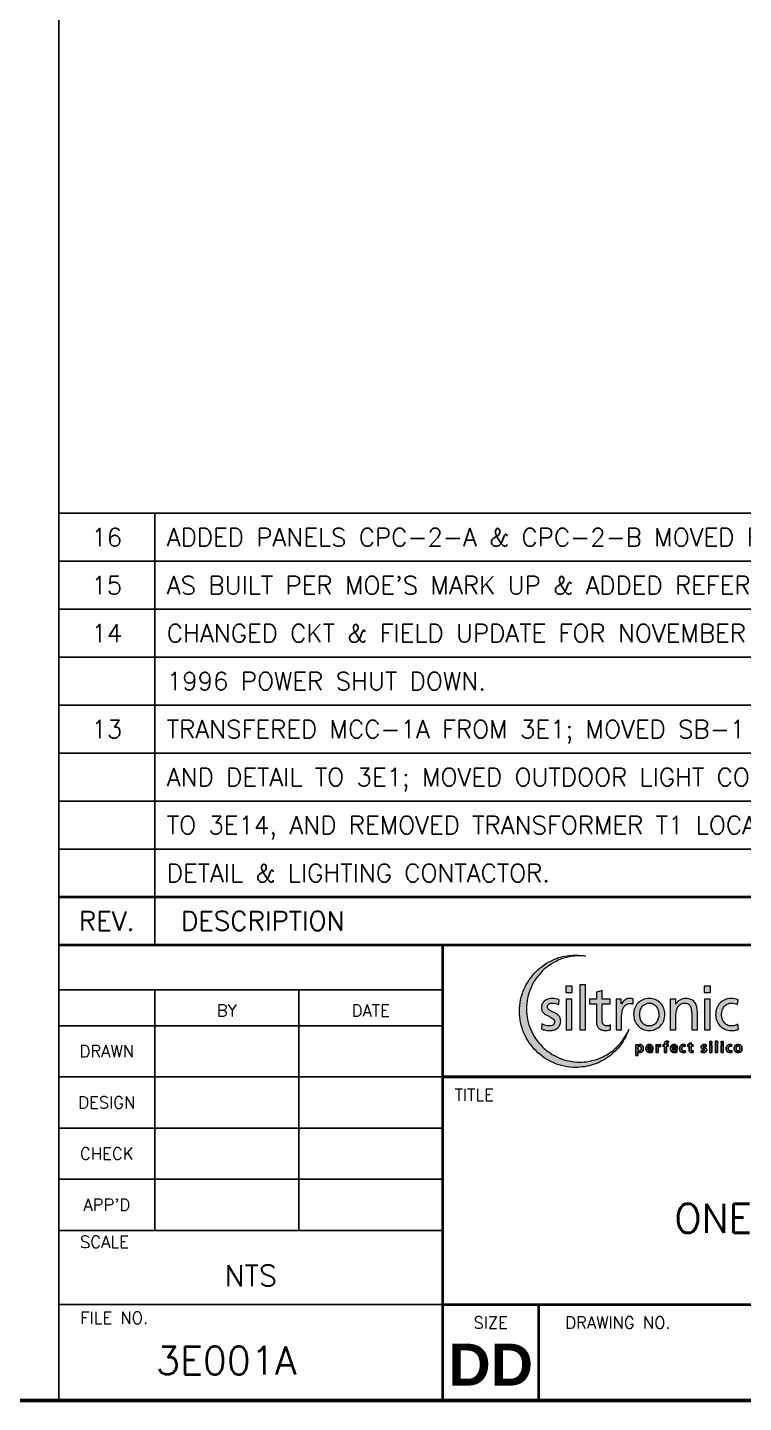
# Model space of a CAD drawing. Extents: x 0 to 39.8, y 0 to 28.7.
# Drawn here: x 31.84 to 35.57, y -0.01 to 7.16 of the extents above; entities that cross this region are included whole.
import ezdxf
from ezdxf.enums import TextEntityAlignment as Align

# ---------------------------------------------------------------- set-up
doc = ezdxf.new("R2010")
doc.units = 0
doc.header["$LTSCALE"] = 0.25
doc.header["$MEASUREMENT"] = 0
doc.layers.get('0').update_dxf_attribs({"linetype": 'CONTINUOUS'})
doc.layers.add('TTL', color=7, linetype='CONTINUOUS')
doc.layers.add('TTL-LINE', color=7, linetype='CONTINUOUS')
doc.styles.add('B', font='arialbd.ttf')
doc.styles.add('STDTEXT', font='SIMPLEX')
doc.styles.add('SUBTITLE', font='simplex.shx')
doc.styles.add('TITLE', font='simplex.shx')

# ---------------------------------------------------------------- blocks, each defined once
blk = doc.blocks.new('REVBLK')
at = {"layer": 'TTL', "color": 1}
for p, q in [((0, 0.25), (7.75, 0.25)), ((0.5, 0.25), (0.5, 0))]:
    blk.add_line(p, q, dxfattribs=at)
at = {"layer": 'TTL', "color": 4}
blk.add_line((0, 0), (0, 0.25), dxfattribs=at)
at = {"layer": 'TTL', "style": 'STDTEXT'}
blk.add_attdef('REV', text='', height=0.09375, dxfattribs=at).set_placement((0.25, 0.125), align=Align.MIDDLE_CENTER)
for tag, p in [('DESC', (0.5625, 0.125)), ('PROJ.NO', (5, 0.125))]:
    blk.add_attdef(tag, text='', height=0.09375, dxfattribs=at).set_placement(p, align=Align.MIDDLE_LEFT)
for tag, p in [('REVBY', (6.203125, 0.125)), ('REVAPP', (7.421875, 0.125))]:
    blk.add_attdef(tag, text='', height=0.09375, dxfattribs=at).set_placement(p, align=Align.MIDDLE)
at = {"layer": 'TTL', "style": 'STDTEXT', "width": 1.067797}
blk.add_attdef('REVDATE', text='', height=0.09375, dxfattribs=at).set_placement((6.53125, 0.078125), (7.09375, 0.078125), align=Align.FIT)
blk = doc.blocks.new('Ttl-fdd')
h = blk.add_hatch(color=142)
h.paths.add_polyline_path([(2.4368, -0.569), (2.4378, -0.5551), (2.4398, -0.5412), (2.4423, -0.5273), (2.4453, -0.5139), (2.4492, -0.501), (2.4532, -0.488), (2.4582, -0.4756), (2.4641, -0.4632), (2.4701, -0.4513), (2.4766, -0.4394), (2.484, -0.4284), (2.4915, -0.4175), (2.4999, -0.4071), (2.5088, -0.3971), (2.5178, -0.3872), (2.5272, -0.3783), (2.5377, -0.3693), (2.5481, -0.3614), (2.559, -0.3534), (2.5699, -0.3465), (2.5819, -0.3395), (2.5938, -0.3336), (2.6057, -0.3281), (2.6186, -0.3231), (2.6315, -0.3187), (2.6445, -0.3147), (2.6579, -0.3117), (2.6718, -0.3092), (2.6857, -0.3077), (2.6996, -0.3062), (2.714, -0.3062), (2.7289, -0.3067), (2.7438, -0.3077), (2.7314, -0.3057), (2.7185, -0.3043), (2.7055, -0.3038), (2.6926, -0.3033), (2.6777, -0.3038), (2.6628, -0.3047), (2.6479, -0.3067), (2.6335, -0.3092), (2.6196, -0.3127), (2.6057, -0.3162), (2.5923, -0.3211), (2.5789, -0.3261), (2.566, -0.3321), (2.5531, -0.3385), (2.5411, -0.3455), (2.5292, -0.3534), (2.5178, -0.3614), (2.5069, -0.3698), (2.4959, -0.3793), (2.486, -0.3887), (2.4761, -0.3991), (2.4671, -0.4096), (2.4582, -0.4205), (2.4502, -0.4324), (2.4428, -0.4438), (2.4353, -0.4563), (2.4289, -0.4687), (2.4234, -0.4821), (2.4179, -0.495), (2.4135, -0.5089), (2.4095, -0.5228), (2.406, -0.5367), (2.4035, -0.5511), (2.4015, -0.566), (2.4006, -0.5804), (2.4001, -0.5958), (2.4006, -0.6107), (2.4015, -0.6256), (2.4035, -0.64), (2.406, -0.6544), (2.4095, -0.6689), (2.4135, -0.6828), (2.4179, -0.6962), (2.4234, -0.7096), (2.4289, -0.7225), (2.4353, -0.7349), (2.4428, -0.7473), (2.4502, -0.7593), (2.4582, -0.7707), (2.4671, -0.7816), (2.4761, -0.7925), (2.486, -0.8025), (2.4959, -0.8124), (2.5069, -0.8214), (2.5178, -0.8303), (2.5292, -0.8382), (2.5411, -0.8457), (2.5531, -0.8526), (2.566, -0.8591), (2.5789, -0.8651), (2.5923, -0.8705), (2.6057, -0.875), (2.6196, -0.879), (2.6335, -0.8825), (2.6479, -0.8849), (2.6628, -0.8864), (2.6777, -0.8879), (2.6926, -0.8884), (2.7046, -0.8879), (2.7165, -0.8874), (2.7284, -0.8859), (2.7398, -0.8844), (2.7512, -0.8825), (2.7627, -0.88), (2.7736, -0.877), (2.7845, -0.8735), (2.7955, -0.8695), (2.8059, -0.8656), (2.8163, -0.8611), (2.8263, -0.8561), (2.8362, -0.8507), (2.8456, -0.8452), (2.8551, -0.8387), (2.8645, -0.8323), (2.8734, -0.8258), (2.8819, -0.8189), (2.8903, -0.8114), (2.8983, -0.8035), (2.9062, -0.7955), (2.9137, -0.7876), (2.9206, -0.7786), (2.9276, -0.7702), (2.934, -0.7608), (2.94, -0.7513), (2.946, -0.7419), (2.9514, -0.7319), (2.9564, -0.722), (2.9614, -0.7116), (2.9653, -0.7011), (2.9693, -0.6907), (2.9653, -0.7001), (2.9609, -0.7091), (2.9559, -0.718), (2.9509, -0.7265), (2.946, -0.7349), (2.94, -0.7434), (2.934, -0.7513), (2.9281, -0.7593), (2.9216, -0.7667), (2.9147, -0.7742), (2.9077, -0.7811), (2.9003, -0.7881), (2.8928, -0.795), (2.8854, -0.801), (2.8774, -0.8069), (2.869, -0.8129), (2.8605, -0.8184), (2.8521, -0.8238), (2.8431, -0.8283), (2.8342, -0.8333), (2.8248, -0.8372), (2.8158, -0.8412), (2.8059, -0.8447), (2.7965, -0.8482), (2.7865, -0.8507), (2.7766, -0.8531), (2.7662, -0.8556), (2.7562, -0.8571), (2.7458, -0.8586), (2.7354, -0.8596), (2.7244, -0.8601), (2.714, -0.8606), (2.6996, -0.8601), (2.6857, -0.8591), (2.6718, -0.8571), (2.6579, -0.8546), (2.6445, -0.8517), (2.6315, -0.8482), (2.6186, -0.8437), (2.6057, -0.8387), (2.5938, -0.8333), (2.5819, -0.8268), (2.5699, -0.8204), (2.559, -0.8129), (2.5481, -0.8055), (2.5377, -0.797), (2.5272, -0.7886), (2.5178, -0.7791), (2.5088, -0.7697), (2.4999, -0.7598), (2.4915, -0.7493), (2.484, -0.7384), (2.4766, -0.727), (2.4701, -0.7155), (2.4641, -0.7036), (2.4582, -0.6912), (2.4532, -0.6788), (2.4492, -0.6659), (2.4453, -0.6525), (2.4423, -0.6391), (2.4398, -0.6256), (2.4378, -0.6117), (2.4368, -0.5973), (2.4368, -0.5834)])
h.paths.add_polyline_path([(2.5506, -0.5606), (2.5555, -0.5564), (2.563, -0.5541), (2.568, -0.5531), (2.5734, -0.5531), (2.5804, -0.5536), (2.5893, -0.5556), (2.5978, -0.5581), (2.6043, -0.5605), (2.6072, -0.5357), (2.5983, -0.5332), (2.5893, -0.5313), (2.5804, -0.5298), (2.5704, -0.5293), (2.5645, -0.5293), (2.559, -0.5298), (2.5535, -0.5308), (2.5481, -0.5323), (2.5431, -0.5337), (2.5386, -0.5362), (2.5342, -0.5387), (2.5302, -0.5412), (2.5267, -0.5447), (2.5237, -0.5481), (2.5208, -0.5521), (2.5183, -0.5566), (2.5168, -0.5616), (2.5153, -0.5665), (2.5143, -0.5725), (2.5143, -0.5784), (2.5143, -0.5824), (2.5148, -0.5864), (2.5158, -0.5899), (2.5173, -0.5929), (2.5188, -0.5963), (2.5203, -0.5988), (2.5247, -0.6043), (2.5302, -0.6087), (2.5362, -0.6127), (2.5421, -0.6167), (2.5486, -0.6197), (2.5615, -0.6261), (2.567, -0.6291), (2.5724, -0.6326), (2.5769, -0.6361), (2.5807, -0.6405), (2.5824, -0.6445), (2.5829, -0.647), (2.5834, -0.6495), (2.5829, -0.6525), (2.5824, -0.6554), (2.5814, -0.6579), (2.5794, -0.6629), (2.5734, -0.6674), (2.5685, -0.6698), (2.5635, -0.6713), (2.5585, -0.6723), (2.5531, -0.6723), (2.5475, -0.6723), (2.5362, -0.6694), (2.5312, -0.6679), (2.5262, -0.6659), (2.5213, -0.6639), (2.5168, -0.6609), (2.5153, -0.6872), (2.5203, -0.6897), (2.5252, -0.6917), (2.5307, -0.6932), (2.5362, -0.6947), (2.5421, -0.6952), (2.5476, -0.6957), (2.559, -0.6962), (2.564, -0.6962), (2.5694, -0.6952), (2.5744, -0.6947), (2.5794, -0.6932), (2.5843, -0.6917), (2.5888, -0.6892), (2.5933, -0.6867), (2.5973, -0.6843), (2.6012, -0.6808), (2.6042, -0.6773), (2.6072, -0.6728), (2.6097, -0.6684), (2.6117, -0.6639), (2.6132, -0.6584), (2.6142, -0.6525), (2.6146, -0.6465), (2.6142, -0.642), (2.6137, -0.6376), (2.6127, -0.6336), (2.6117, -0.6301), (2.6097, -0.6266), (2.6082, -0.6237), (2.6062, -0.6207), (2.6037, -0.6182), (2.5983, -0.6132), (2.5928, -0.6092), (2.5863, -0.6058), (2.5799, -0.6023), (2.5675, -0.5968), (2.5615, -0.5938), (2.556, -0.5904), (2.5516, -0.5869), (2.5501, -0.5849), (2.5475, -0.5815), (2.5456, -0.5767), (2.5456, -0.5725), (2.5456, -0.57), (2.5461, -0.568), (2.5467, -0.5651)], flags=17)
h.paths.add_polyline_path([(2.6723, -0.5332), (2.643, -0.5332), (2.643, -0.6922), (2.6723, -0.6922)], flags=17)
h.paths.add_polyline_path([(2.6743, -0.4975), (2.6743, -0.4642), (2.641, -0.4642), (2.641, -0.4975)], flags=17)
h.paths.add_polyline_path([(2.714, -0.6922), (2.7433, -0.6922), (2.7433, -0.4582), (2.714, -0.4582)], flags=17)
h.paths.add_polyline_path([(2.8009, -0.5566), (2.8009, -0.65), (2.8009, -0.6554), (2.8014, -0.6609), (2.8024, -0.6659), (2.8039, -0.6703), (2.8059, -0.6748), (2.8084, -0.6783), (2.8109, -0.6818), (2.8138, -0.6848), (2.8173, -0.6877), (2.8208, -0.6897), (2.8248, -0.6917), (2.8292, -0.6932), (2.8342, -0.6947), (2.8392, -0.6957), (2.8441, -0.6962), (2.8496, -0.6962), (2.8566, -0.6957), (2.8635, -0.6947), (2.8695, -0.6932), (2.8749, -0.6917), (2.8749, -0.6669), (2.871, -0.6689), (2.8665, -0.6708), (2.861, -0.6718), (2.8546, -0.6723), (2.8496, -0.6718), (2.8451, -0.6703), (2.8412, -0.6684), (2.8372, -0.6649), (2.8342, -0.6609), (2.8322, -0.6559), (2.8307, -0.6505), (2.8302, -0.644), (2.8302, -0.5566), (2.8725, -0.5566), (2.8725, -0.5332), (2.8302, -0.5332), (2.8302, -0.4866), (2.8009, -0.496), (2.8009, -0.5332), (2.7647, -0.5332), (2.7647, -0.5566)], flags=17)
h.paths.add_polyline_path([(2.9321, -0.6197), (2.9326, -0.6127), (2.9331, -0.6058), (2.934, -0.5988), (2.935, -0.5929), (2.937, -0.5869), (2.939, -0.5819), (2.9415, -0.577), (2.9452, -0.5703), (2.9504, -0.565), (2.9539, -0.5621), (2.9602, -0.5582), (2.9663, -0.5561), (2.9708, -0.5551), (2.9758, -0.5551), (2.9793, -0.5551), (2.9837, -0.5556), (2.9877, -0.5561), (2.9917, -0.5576), (2.9917, -0.5313), (2.9832, -0.5298), (2.9783, -0.5293), (2.9723, -0.5293), (2.9663, -0.5298), (2.9599, -0.5313), (2.9539, -0.5337), (2.9485, -0.5372), (2.943, -0.5412), (2.9385, -0.5462), (2.934, -0.5516), (2.9301, -0.5596), (2.9301, -0.5332), (2.9028, -0.5332), (2.9028, -0.6922), (2.9321, -0.6922)])
h.paths.add_polyline_path([(2.9961, -0.5953), (2.9951, -0.6038), (2.9946, -0.6127), (2.9951, -0.6212), (2.9966, -0.6296), (2.9981, -0.6376), (3.0006, -0.645), (3.0041, -0.6525), (3.0081, -0.6589), (3.0125, -0.6654), (3.0175, -0.6713), (3.023, -0.6768), (3.0294, -0.6818), (3.0359, -0.6857), (3.0433, -0.6897), (3.0508, -0.6922), (3.0587, -0.6942), (3.0672, -0.6957), (3.0761, -0.6962), (3.0851, -0.6957), (3.0935, -0.6942), (3.1014, -0.6922), (3.1089, -0.6897), (3.1159, -0.6857), (3.1228, -0.6818), (3.1288, -0.6768), (3.1347, -0.6713), (3.1397, -0.6654), (3.1442, -0.6589), (3.1481, -0.6525), (3.1511, -0.645), (3.1536, -0.6376), (3.1556, -0.6296), (3.1566, -0.6212), (3.1571, -0.6127), (3.1566, -0.6038), (3.1556, -0.5953), (3.1536, -0.5869), (3.1511, -0.5794), (3.1481, -0.572), (3.1442, -0.565), (3.1397, -0.5586), (3.1347, -0.5526), (3.1293, -0.5477), (3.1228, -0.5427), (3.1163, -0.5387), (3.1094, -0.5352), (3.1014, -0.5327), (3.0935, -0.5308), (3.0851, -0.5298), (3.0761, -0.5293), (3.0672, -0.5298), (3.0587, -0.5308), (3.0503, -0.5327), (3.0428, -0.5352), (3.0359, -0.5387), (3.0289, -0.5427), (3.023, -0.5477), (3.017, -0.5526), (3.012, -0.5586), (3.0076, -0.565), (3.0041, -0.572), (3.0006, -0.5794), (2.9981, -0.5869)])
h.paths.add_polyline_path([(3.0279, -0.5958), (3.0294, -0.5904), (3.0314, -0.5854), (3.0334, -0.5804), (3.0364, -0.576), (3.0394, -0.5715), (3.0428, -0.5675), (3.0463, -0.564), (3.0508, -0.5606), (3.0548, -0.5581), (3.0597, -0.5561), (3.0647, -0.5541), (3.0702, -0.5531), (3.0761, -0.5531), (3.0821, -0.5531), (3.087, -0.5541), (3.0925, -0.5561), (3.097, -0.5581), (3.1014, -0.5606), (3.1054, -0.564), (3.1114, -0.5693), (3.1159, -0.576), (3.1183, -0.5804), (3.1208, -0.5854), (3.1223, -0.5904), (3.1238, -0.5958), (3.1248, -0.6013), (3.1258, -0.6073), (3.1258, -0.6127), (3.1258, -0.6182), (3.1253, -0.6237), (3.1243, -0.6286), (3.1228, -0.6341), (3.1213, -0.6391), (3.1193, -0.644), (3.1168, -0.649), (3.1139, -0.653), (3.1104, -0.6574), (3.1069, -0.6609), (3.1029, -0.6644), (3.0985, -0.6669), (3.0935, -0.6694), (3.088, -0.6708), (3.0826, -0.6718), (3.0761, -0.6723), (3.0697, -0.6718), (3.0642, -0.6708), (3.0587, -0.6694), (3.0538, -0.6669), (3.0493, -0.6644), (3.0448, -0.6609), (3.0413, -0.6574), (3.0384, -0.653), (3.0354, -0.649), (3.0329, -0.644), (3.0309, -0.6391), (3.0289, -0.6341), (3.0279, -0.6286), (3.0269, -0.6237), (3.0264, -0.6182), (3.0259, -0.6127), (3.0264, -0.6073), (3.0269, -0.6013)], flags=16)
h.paths.add_polyline_path([(3.1854, -0.6922), (3.2147, -0.6922), (3.2147, -0.6187), (3.2147, -0.6117), (3.2157, -0.6048), (3.2162, -0.5983), (3.2177, -0.5919), (3.2192, -0.5864), (3.2212, -0.5809), (3.2236, -0.576), (3.2266, -0.5715), (3.2296, -0.567), (3.2331, -0.5635), (3.2371, -0.5606), (3.2415, -0.5576), (3.2465, -0.5556), (3.2515, -0.5541), (3.2569, -0.5531), (3.2659, -0.5531), (3.2718, -0.5546), (3.2782, -0.5562), (3.2823, -0.5596), (3.2873, -0.5638), (3.2897, -0.568), (3.2928, -0.5742), (3.2942, -0.5804), (3.2952, -0.5854), (3.2967, -0.5968), (3.2972, -0.6097), (3.2972, -0.6922), (3.3265, -0.6922), (3.3265, -0.5978), (3.326, -0.5899), (3.3255, -0.5824), (3.3245, -0.5755), (3.323, -0.569), (3.321, -0.5631), (3.3185, -0.5571), (3.3155, -0.5521), (3.3121, -0.5477), (3.3081, -0.5432), (3.3036, -0.5397), (3.2987, -0.5367), (3.2932, -0.5337), (3.2872, -0.5318), (3.2813, -0.5303), (3.2743, -0.5298), (3.2669, -0.5293), (3.2584, -0.5298), (3.2505, -0.5313), (3.2425, -0.5337), (3.2356, -0.5372), (3.2291, -0.5412), (3.2231, -0.5462), (3.2207, -0.5491), (3.2182, -0.5516), (3.2162, -0.5551), (3.2137, -0.5601), (3.2137, -0.5332), (3.1854, -0.5332)])
h.paths.add_polyline_path([(3.3935, -0.5332), (3.3642, -0.5332), (3.3642, -0.6922), (3.3935, -0.6922)])
h.paths.add_polyline_path([(3.3622, -0.4975), (3.3955, -0.4975), (3.3955, -0.4642), (3.3622, -0.4642)])
h.paths.add_polyline_path([(3.4581, -0.5854), (3.4606, -0.5804), (3.4631, -0.576), (3.4665, -0.5715), (3.47, -0.5675), (3.4735, -0.564), (3.478, -0.5606), (3.4824, -0.5581), (3.4874, -0.5561), (3.4929, -0.5541), (3.4983, -0.5531), (3.5043, -0.5531), (3.5117, -0.5536), (3.5197, -0.5546), (3.5276, -0.5566), (3.5361, -0.5601), (3.5386, -0.5357), (3.5311, -0.5332), (3.5222, -0.5313), (3.5122, -0.5298), (3.5028, -0.5293), (3.4939, -0.5298), (3.4854, -0.5308), (3.4775, -0.5327), (3.4695, -0.5352), (3.4626, -0.5387), (3.4561, -0.5427), (3.4497, -0.5477), (3.4442, -0.5526), (3.4392, -0.5586), (3.4348, -0.565), (3.4308, -0.572), (3.4278, -0.5794), (3.4253, -0.5869), (3.4233, -0.5953), (3.4223, -0.6038), (3.4218, -0.6127), (3.4223, -0.6212), (3.4233, -0.6296), (3.4253, -0.6376), (3.4278, -0.645), (3.4308, -0.6525), (3.4348, -0.6589), (3.4392, -0.6654), (3.4442, -0.6713), (3.4502, -0.6768), (3.4561, -0.6818), (3.4631, -0.6857), (3.47, -0.6897), (3.4775, -0.6922), (3.4859, -0.6942), (3.4944, -0.6957), (3.5028, -0.6962), (3.5117, -0.6957), (3.5207, -0.6952), (3.5257, -0.6942), (3.5306, -0.6932), (3.5351, -0.6917), (3.5401, -0.6897), (3.5376, -0.6634), (3.5341, -0.6654), (3.5281, -0.6684), (3.5222, -0.6698), (3.5142, -0.6718), (3.5063, -0.6723), (3.4993, -0.6718), (3.4929, -0.6708), (3.4874, -0.6694), (3.4819, -0.6669), (3.477, -0.6644), (3.4706, -0.6594), (3.4656, -0.653), (3.4626, -0.649), (3.4596, -0.644), (3.4576, -0.6391), (3.4561, -0.6341), (3.4546, -0.6286), (3.4536, -0.6237), (3.4531, -0.6182), (3.4531, -0.6127), (3.4531, -0.6073), (3.4536, -0.6013), (3.4551, -0.5958), (3.4566, -0.5904)])
at = {"color": 142, "lineweight": 0}
for points in [[(2.4001, -0.5958), (2.4001, -0.5958), (2.4006, -0.5804), (2.4015, -0.566), (2.4035, -0.5511), (2.406, -0.5367), (2.4095, -0.5228), (2.4135, -0.5089), (2.4179, -0.495), (2.4234, -0.4821), (2.4289, -0.4687), (2.4353, -0.4563), (2.4428, -0.4438), (2.4502, -0.4324), (2.4582, -0.4205), (2.4671, -0.4096), (2.4761, -0.3991), (2.486, -0.3887), (2.4959, -0.3793), (2.5069, -0.3698), (2.5178, -0.3614), (2.5292, -0.3534), (2.5411, -0.3455), (2.5531, -0.3385), (2.566, -0.3321), (2.5789, -0.3261), (2.5923, -0.3211), (2.6057, -0.3162), (2.6196, -0.3127), (2.6335, -0.3092), (2.6479, -0.3067), (2.6628, -0.3047), (2.6777, -0.3038), (2.6926, -0.3033), (2.6926, -0.3033), (2.7055, -0.3038), (2.7185, -0.3043), (2.7314, -0.3057), (2.7438, -0.3077), (2.7438, -0.3077), (2.7289, -0.3067), (2.714, -0.3062), (2.714, -0.3062), (2.6996, -0.3062), (2.6857, -0.3077), (2.6718, -0.3092), (2.6579, -0.3117), (2.6445, -0.3147), (2.6315, -0.3187), (2.6186, -0.3231), (2.6057, -0.3281), (2.5938, -0.3336), (2.5819, -0.3395), (2.5699, -0.3465), (2.559, -0.3534), (2.5481, -0.3614), (2.5377, -0.3693), (2.5272, -0.3783), (2.5178, -0.3872), (2.5088, -0.3971), (2.4999, -0.4071), (2.4915, -0.4175), (2.484, -0.4284), (2.4766, -0.4394), (2.4701, -0.4513), (2.4641, -0.4632), (2.4582, -0.4756), (2.4532, -0.488), (2.4492, -0.501), (2.4453, -0.5139), (2.4423, -0.5273), (2.4398, -0.5412), (2.4378, -0.5551), (2.4368, -0.569), (2.4368, -0.5834), (2.4368, -0.5834), (2.4368, -0.5973), (2.4378, -0.6117), (2.4398, -0.6256), (2.4423, -0.6391), (2.4453, -0.6525), (2.4492, -0.6659), (2.4532, -0.6788), (2.4582, -0.6912), (2.4641, -0.7036), (2.4701, -0.7155), (2.4766, -0.727), (2.484, -0.7384), (2.4915, -0.7493), (2.4999, -0.7598), (2.5088, -0.7697), (2.5178, -0.7791), (2.5272, -0.7886), (2.5377, -0.797), (2.5481, -0.8055), (2.559, -0.8129), (2.5699, -0.8204), (2.5819, -0.8268), (2.5938, -0.8333), (2.6057, -0.8387), (2.6186, -0.8437), (2.6315, -0.8482), (2.6445, -0.8517), (2.6579, -0.8546), (2.6718, -0.8571), (2.6857, -0.8591), (2.6996, -0.8601), (2.714, -0.8606), (2.714, -0.8606), (2.7244, -0.8601), (2.7354, -0.8596), (2.7458, -0.8586), (2.7562, -0.8571), (2.7662, -0.8556), (2.7766, -0.8531), (2.7865, -0.8507), (2.7965, -0.8482), (2.8059, -0.8447), (2.8158, -0.8412), (2.8248, -0.8372), (2.8342, -0.8333), (2.8431, -0.8283), (2.8521, -0.8238), (2.8605, -0.8184), (2.869, -0.8129), (2.8774, -0.8069), (2.8854, -0.801), (2.8928, -0.795), (2.9003, -0.7881), (2.9077, -0.7811), (2.9147, -0.7742), (2.9216, -0.7667), (2.9281, -0.7593), (2.934, -0.7513), (2.94, -0.7434), (2.946, -0.7349), (2.9509, -0.7265), (2.9559, -0.718), (2.9609, -0.7091), (2.9653, -0.7001), (2.9693, -0.6907), (2.9693, -0.6907), (2.9653, -0.7011), (2.9614, -0.7116), (2.9564, -0.722), (2.9514, -0.7319), (2.946, -0.7419), (2.94, -0.7513), (2.934, -0.7608), (2.9276, -0.7702), (2.9206, -0.7786), (2.9137, -0.7876), (2.9062, -0.7955), (2.8983, -0.8035), (2.8903, -0.8114), (2.8819, -0.8189), (2.8734, -0.8258), (2.8645, -0.8323), (2.8551, -0.8387), (2.8456, -0.8452), (2.8362, -0.8507), (2.8263, -0.8561), (2.8163, -0.8611), (2.8059, -0.8656), (2.7955, -0.8695), (2.7845, -0.8735), (2.7736, -0.877), (2.7627, -0.88), (2.7512, -0.8825), (2.7398, -0.8844), (2.7284, -0.8859), (2.7165, -0.8874), (2.7046, -0.8879), (2.6926, -0.8884), (2.6926, -0.8884), (2.6777, -0.8879), (2.6628, -0.8864), (2.6479, -0.8849), (2.6335, -0.8825), (2.6196, -0.879), (2.6057, -0.875), (2.5923, -0.8705), (2.5789, -0.8651), (2.566, -0.8591), (2.5531, -0.8526), (2.5411, -0.8457), (2.5292, -0.8382), (2.5178, -0.8303), (2.5069, -0.8214), (2.4959, -0.8124), (2.486, -0.8025), (2.4761, -0.7925), (2.4671, -0.7816), (2.4582, -0.7707), (2.4502, -0.7593), (2.4428, -0.7473), (2.4353, -0.7349), (2.4289, -0.7225), (2.4234, -0.7096), (2.4179, -0.6962), (2.4135, -0.6828), (2.4095, -0.6689), (2.406, -0.6544), (2.4035, -0.64), (2.4015, -0.6256), (2.4006, -0.6107), (2.4001, -0.5958), (2.4001, -0.5958), (2.4001, -0.5958)], [(2.6743, -0.4642), (2.641, -0.4642), (2.641, -0.4975), (2.6743, -0.4975), (2.6743, -0.4642), (2.6743, -0.4642)], [(2.714, -0.6922), (2.7433, -0.6922), (2.7433, -0.4582), (2.714, -0.4582), (2.714, -0.6922), (2.714, -0.6922)], [(2.8725, -0.5332), (2.8302, -0.5332), (2.8302, -0.4866), (2.8009, -0.496), (2.8009, -0.5332), (2.7647, -0.5332), (2.7647, -0.5566), (2.8009, -0.5566), (2.8009, -0.65), (2.8009, -0.65), (2.8009, -0.6554), (2.8014, -0.6609), (2.8024, -0.6659), (2.8039, -0.6703), (2.8059, -0.6748), (2.8084, -0.6783), (2.8109, -0.6818), (2.8138, -0.6848), (2.8173, -0.6877), (2.8208, -0.6897), (2.8248, -0.6917), (2.8292, -0.6932), (2.8342, -0.6947), (2.8392, -0.6957), (2.8441, -0.6962), (2.8496, -0.6962), (2.8496, -0.6962), (2.8566, -0.6957), (2.8635, -0.6947), (2.8695, -0.6932), (2.8749, -0.6917), (2.8749, -0.6669), (2.8749, -0.6669), (2.871, -0.6689), (2.8665, -0.6708), (2.861, -0.6718), (2.8546, -0.6723), (2.8546, -0.6723), (2.8496, -0.6718), (2.8451, -0.6703), (2.8412, -0.6684), (2.8372, -0.6649), (2.8342, -0.6609), (2.8322, -0.6559), (2.8307, -0.6505), (2.8302, -0.644), (2.8302, -0.5566), (2.8725, -0.5566), (2.8725, -0.5332), (2.8725, -0.5332)], [(3.3955, -0.4642), (3.3622, -0.4642), (3.3622, -0.4975), (3.3955, -0.4975), (3.3955, -0.4642), (3.3955, -0.4642)], [(2.5153, -0.6872), (2.5153, -0.6872), (2.5203, -0.6897), (2.5252, -0.6917), (2.5307, -0.6932), (2.5362, -0.6947), (2.5421, -0.6952), (2.5476, -0.6957), (2.559, -0.6962), (2.559, -0.6962), (2.564, -0.6962), (2.5694, -0.6952), (2.5744, -0.6947), (2.5794, -0.6932), (2.5843, -0.6917), (2.5888, -0.6892), (2.5933, -0.6867), (2.5973, -0.6843), (2.6012, -0.6808), (2.6042, -0.6773), (2.6072, -0.6728), (2.6097, -0.6684), (2.6117, -0.6639), (2.6132, -0.6584), (2.6142, -0.6525), (2.6146, -0.6465), (2.6146, -0.6465), (2.6142, -0.642), (2.6137, -0.6376), (2.6127, -0.6336), (2.6117, -0.6301), (2.6097, -0.6266), (2.6082, -0.6237), (2.6062, -0.6207), (2.6037, -0.6182), (2.5983, -0.6132), (2.5928, -0.6092), (2.5863, -0.6058), (2.5799, -0.6023), (2.5675, -0.5968), (2.5615, -0.5938), (2.556, -0.5904), (2.5516, -0.5869), (2.5501, -0.5849), (2.5486, -0.5829), (2.5471, -0.5804), (2.5461, -0.578), (2.5456, -0.5755), (2.5456, -0.5725), (2.5456, -0.5725), (2.5456, -0.57), (2.5461, -0.568), (2.5466, -0.5655), (2.5476, -0.564), (2.5506, -0.5606), (2.554, -0.5576), (2.558, -0.5556), (2.563, -0.5541), (2.568, -0.5531), (2.5734, -0.5531), (2.5734, -0.5531), (2.5804, -0.5536), (2.5893, -0.5556), (2.5978, -0.5581), (2.6017, -0.5596), (2.6042, -0.5611), (2.6072, -0.5357), (2.6072, -0.5357), (2.5983, -0.5332), (2.5893, -0.5313), (2.5804, -0.5298), (2.5704, -0.5293), (2.5704, -0.5293), (2.5645, -0.5293), (2.559, -0.5298), (2.5535, -0.5308), (2.5481, -0.5323), (2.5431, -0.5337), (2.5386, -0.5362), (2.5342, -0.5387), (2.5302, -0.5412), (2.5267, -0.5447), (2.5237, -0.5481), (2.5208, -0.5521), (2.5183, -0.5566), (2.5168, -0.5616), (2.5153, -0.5665), (2.5143, -0.5725), (2.5143, -0.5784), (2.5143, -0.5784), (2.5143, -0.5824), (2.5148, -0.5864), (2.5158, -0.5899), (2.5173, -0.5929), (2.5188, -0.5963), (2.5203, -0.5988), (2.5247, -0.6043), (2.5302, -0.6087), (2.5362, -0.6127), (2.5421, -0.6167), (2.5486, -0.6197), (2.5615, -0.6261), (2.567, -0.6291), (2.5724, -0.6326), (2.5769, -0.6361), (2.5804, -0.64), (2.5814, -0.642), (2.5824, -0.6445), (2.5829, -0.647), (2.5834, -0.6495), (2.5834, -0.6495), (2.5829, -0.6525), (2.5824, -0.6554), (2.5814, -0.6579), (2.5804, -0.6604), (2.5789, -0.6624), (2.5774, -0.6644), (2.5734, -0.6674), (2.5685, -0.6698), (2.5635, -0.6713), (2.5585, -0.6723), (2.5531, -0.6723), (2.5531, -0.6723), (2.5496, -0.6723), (2.5456, -0.6718), (2.5362, -0.6694), (2.5312, -0.6679), (2.5262, -0.6659), (2.5213, -0.6639), (2.5168, -0.6609), (2.5153, -0.6872), (2.5153, -0.6872)], [(2.643, -0.6922), (2.6723, -0.6922), (2.6723, -0.5332), (2.643, -0.5332), (2.643, -0.6922), (2.643, -0.6922)], [(2.9028, -0.6922), (2.9321, -0.6922), (2.9321, -0.6197), (2.9321, -0.6197), (2.9326, -0.6127), (2.9331, -0.6058), (2.934, -0.5988), (2.935, -0.5929), (2.937, -0.5869), (2.939, -0.5819), (2.9415, -0.577), (2.944, -0.5725), (2.947, -0.5685), (2.9504, -0.565), (2.9539, -0.5621), (2.9579, -0.5596), (2.9619, -0.5576), (2.9663, -0.5561), (2.9708, -0.5551), (2.9758, -0.5551), (2.9758, -0.5551), (2.9793, -0.5551), (2.9837, -0.5556), (2.9877, -0.5561), (2.9917, -0.5576), (2.9917, -0.5313), (2.9917, -0.5313), (2.9832, -0.5298), (2.9783, -0.5293), (2.9723, -0.5293), (2.9723, -0.5293), (2.9663, -0.5298), (2.9599, -0.5313), (2.9539, -0.5337), (2.9485, -0.5372), (2.943, -0.5412), (2.9385, -0.5462), (2.934, -0.5516), (2.9311, -0.5576), (2.9301, -0.5576), (2.9301, -0.5332), (2.9028, -0.5332), (2.9028, -0.6922), (2.9028, -0.6922)], [(2.9946, -0.6127), (2.9946, -0.6127), (2.9951, -0.6212), (2.9966, -0.6296), (2.9981, -0.6376), (3.0006, -0.645), (3.0041, -0.6525), (3.0081, -0.6589), (3.0125, -0.6654), (3.0175, -0.6713), (3.023, -0.6768), (3.0294, -0.6818), (3.0359, -0.6857), (3.0433, -0.6897), (3.0508, -0.6922), (3.0587, -0.6942), (3.0672, -0.6957), (3.0761, -0.6962), (3.0761, -0.6962), (3.0851, -0.6957), (3.0935, -0.6942), (3.1014, -0.6922), (3.1089, -0.6897), (3.1159, -0.6857), (3.1228, -0.6818), (3.1288, -0.6768), (3.1347, -0.6713), (3.1397, -0.6654), (3.1442, -0.6589), (3.1481, -0.6525), (3.1511, -0.645), (3.1536, -0.6376), (3.1556, -0.6296), (3.1566, -0.6212), (3.1571, -0.6127), (3.1571, -0.6127), (3.1566, -0.6038), (3.1556, -0.5953), (3.1536, -0.5869), (3.1511, -0.5794), (3.1481, -0.572), (3.1442, -0.565), (3.1397, -0.5586), (3.1347, -0.5526), (3.1293, -0.5477), (3.1228, -0.5427), (3.1163, -0.5387), (3.1094, -0.5352), (3.1014, -0.5327), (3.0935, -0.5308), (3.0851, -0.5298), (3.0761, -0.5293), (3.0761, -0.5293), (3.0672, -0.5298), (3.0587, -0.5308), (3.0503, -0.5327), (3.0428, -0.5352), (3.0359, -0.5387), (3.0289, -0.5427), (3.023, -0.5477), (3.017, -0.5526), (3.012, -0.5586), (3.0076, -0.565), (3.0041, -0.572), (3.0006, -0.5794), (2.9981, -0.5869), (2.9961, -0.5953), (2.9951, -0.6038), (2.9946, -0.6127), (2.9946, -0.6127), (2.9946, -0.6127)], [(3.0259, -0.6127), (3.0259, -0.6127), (3.0264, -0.6073), (3.0269, -0.6013), (3.0279, -0.5958), (3.0294, -0.5904), (3.0314, -0.5854), (3.0334, -0.5804), (3.0364, -0.576), (3.0394, -0.5715), (3.0428, -0.5675), (3.0463, -0.564), (3.0508, -0.5606), (3.0548, -0.5581), (3.0597, -0.5561), (3.0647, -0.5541), (3.0702, -0.5531), (3.0761, -0.5531), (3.0761, -0.5531), (3.0821, -0.5531), (3.087, -0.5541), (3.0925, -0.5561), (3.097, -0.5581), (3.1014, -0.5606), (3.1054, -0.564), (3.1094, -0.5675), (3.1129, -0.5715), (3.1159, -0.576), (3.1183, -0.5804), (3.1208, -0.5854), (3.1223, -0.5904), (3.1238, -0.5958), (3.1248, -0.6013), (3.1258, -0.6073), (3.1258, -0.6127), (3.1258, -0.6127), (3.1258, -0.6182), (3.1253, -0.6237), (3.1243, -0.6286), (3.1228, -0.6341), (3.1213, -0.6391), (3.1193, -0.644), (3.1168, -0.649), (3.1139, -0.653), (3.1104, -0.6574), (3.1069, -0.6609), (3.1029, -0.6644), (3.0985, -0.6669), (3.0935, -0.6694), (3.088, -0.6708), (3.0826, -0.6718), (3.0761, -0.6723), (3.0761, -0.6723), (3.0697, -0.6718), (3.0642, -0.6708), (3.0587, -0.6694), (3.0538, -0.6669), (3.0493, -0.6644), (3.0448, -0.6609), (3.0413, -0.6574), (3.0384, -0.653), (3.0354, -0.649), (3.0329, -0.644), (3.0309, -0.6391), (3.0289, -0.6341), (3.0279, -0.6286), (3.0269, -0.6237), (3.0264, -0.6182), (3.0259, -0.6127), (3.0259, -0.6127), (3.0259, -0.6127)], [(3.1854, -0.6922), (3.2147, -0.6922), (3.2147, -0.6187), (3.2147, -0.6187), (3.2147, -0.6117), (3.2157, -0.6048), (3.2162, -0.5983), (3.2177, -0.5919), (3.2192, -0.5864), (3.2212, -0.5809), (3.2236, -0.576), (3.2266, -0.5715), (3.2296, -0.567), (3.2331, -0.5635), (3.2371, -0.5606), (3.2415, -0.5576), (3.2465, -0.5556), (3.2515, -0.5541), (3.2569, -0.5531), (3.2634, -0.5531), (3.2634, -0.5531), (3.2679, -0.5536), (3.2718, -0.5546), (3.2758, -0.5556), (3.2793, -0.5571), (3.2823, -0.5596), (3.2852, -0.5621), (3.2877, -0.5645), (3.2897, -0.568), (3.2917, -0.572), (3.2932, -0.576), (3.2942, -0.5804), (3.2952, -0.5854), (3.2967, -0.5968), (3.2972, -0.6097), (3.2972, -0.6922), (3.3265, -0.6922), (3.3265, -0.5978), (3.3265, -0.5978), (3.326, -0.5899), (3.3255, -0.5824), (3.3245, -0.5755), (3.323, -0.569), (3.321, -0.5631), (3.3185, -0.5571), (3.3155, -0.5521), (3.3121, -0.5477), (3.3081, -0.5432), (3.3036, -0.5397), (3.2987, -0.5367), (3.2932, -0.5337), (3.2872, -0.5318), (3.2813, -0.5303), (3.2743, -0.5298), (3.2669, -0.5293), (3.2669, -0.5293), (3.2584, -0.5298), (3.2505, -0.5313), (3.2425, -0.5337), (3.2356, -0.5372), (3.2291, -0.5412), (3.2231, -0.5462), (3.2207, -0.5491), (3.2182, -0.5516), (3.2162, -0.5551), (3.2147, -0.5581), (3.2137, -0.5581), (3.2137, -0.5332), (3.1854, -0.5332), (3.1854, -0.6922), (3.1854, -0.6922)], [(3.3642, -0.6922), (3.3935, -0.6922), (3.3935, -0.5332), (3.3642, -0.5332), (3.3642, -0.6922), (3.3642, -0.6922)], [(3.5386, -0.5357), (3.5386, -0.5357), (3.5311, -0.5332), (3.5222, -0.5313), (3.5122, -0.5298), (3.5028, -0.5293), (3.5028, -0.5293), (3.4939, -0.5298), (3.4854, -0.5308), (3.4775, -0.5327), (3.4695, -0.5352), (3.4626, -0.5387), (3.4561, -0.5427), (3.4497, -0.5477), (3.4442, -0.5526), (3.4392, -0.5586), (3.4348, -0.565), (3.4308, -0.572), (3.4278, -0.5794), (3.4253, -0.5869), (3.4233, -0.5953), (3.4223, -0.6038), (3.4218, -0.6127), (3.4218, -0.6127), (3.4223, -0.6212), (3.4233, -0.6296), (3.4253, -0.6376), (3.4278, -0.645), (3.4308, -0.6525), (3.4348, -0.6589), (3.4392, -0.6654), (3.4442, -0.6713), (3.4502, -0.6768), (3.4561, -0.6818), (3.4631, -0.6857), (3.47, -0.6897), (3.4775, -0.6922), (3.4859, -0.6942), (3.4944, -0.6957), (3.5028, -0.6962), (3.5028, -0.6962), (3.5117, -0.6957), (3.5207, -0.6952), (3.5257, -0.6942), (3.5306, -0.6932), (3.5351, -0.6917), (3.5401, -0.6897), (3.5376, -0.6634), (3.5376, -0.6634), (3.5341, -0.6654), (3.5301, -0.6674), (3.5262, -0.6689), (3.5222, -0.6698), (3.5142, -0.6718), (3.5063, -0.6723), (3.5063, -0.6723), (3.4993, -0.6718), (3.4929, -0.6708), (3.4874, -0.6694), (3.4819, -0.6669), (3.477, -0.6644), (3.4725, -0.6609), (3.469, -0.6574), (3.4656, -0.653), (3.4626, -0.649), (3.4596, -0.644), (3.4576, -0.6391), (3.4561, -0.6341), (3.4546, -0.6286), (3.4536, -0.6237), (3.4531, -0.6182), (3.4531, -0.6127), (3.4531, -0.6127), (3.4531, -0.6073), (3.4536, -0.6013), (3.4551, -0.5958), (3.4566, -0.5904), (3.4581, -0.5854), (3.4606, -0.5804), (3.4631, -0.576), (3.4665, -0.5715), (3.47, -0.5675), (3.4735, -0.564), (3.478, -0.5606), (3.4824, -0.5581), (3.4874, -0.5561), (3.4929, -0.5541), (3.4983, -0.5531), (3.5043, -0.5531), (3.5043, -0.5531), (3.5117, -0.5536), (3.5197, -0.5546), (3.5276, -0.5566), (3.5361, -0.5601), (3.5386, -0.5357), (3.5386, -0.5357)]]:
    blk.add_lwpolyline(points, dxfattribs=at)
at = {"color": 142}
for points in [[(3.0061, -0.8258), (3.0165, -0.8258), (3.0165, -0.805), (3.0165, -0.805), (3.0165, -0.805), (3.019, -0.8079), (3.022, -0.8094), (3.0249, -0.8104), (3.0279, -0.8104), (3.0279, -0.8104), (3.0324, -0.8099), (3.0359, -0.8089), (3.0389, -0.8069), (3.0413, -0.8045), (3.0428, -0.801), (3.0438, -0.7975), (3.0448, -0.794), (3.0448, -0.7901), (3.0448, -0.7901), (3.0448, -0.7861), (3.0438, -0.7821), (3.0428, -0.7786), (3.0413, -0.7757), (3.0389, -0.7732), (3.0359, -0.7712), (3.0324, -0.7697), (3.0284, -0.7692), (3.0284, -0.7692), (3.024, -0.7697), (3.021, -0.7712), (3.018, -0.7732), (3.016, -0.7757), (3.016, -0.7757), (3.016, -0.7702), (3.0061, -0.7702), (3.0061, -0.8258), (3.0061, -0.8258)], [(3.0254, -0.7771), (3.0254, -0.7771), (3.0279, -0.7776), (3.0299, -0.7786), (3.0314, -0.7796), (3.0324, -0.7816), (3.0334, -0.7836), (3.0339, -0.7856), (3.0339, -0.7901), (3.0339, -0.7901), (3.0339, -0.794), (3.0334, -0.7965), (3.0324, -0.7985), (3.0314, -0.8), (3.0299, -0.8015), (3.0279, -0.8025), (3.0254, -0.8025), (3.0254, -0.8025), (3.023, -0.8025), (3.021, -0.8015), (3.0195, -0.8), (3.0185, -0.7985), (3.0175, -0.7965), (3.017, -0.794), (3.0165, -0.7901), (3.0165, -0.7901), (3.017, -0.7856), (3.0175, -0.7836), (3.0185, -0.7816), (3.02, -0.7796), (3.0215, -0.7786), (3.0235, -0.7776), (3.0254, -0.7771), (3.0254, -0.7771), (3.0254, -0.7771)], [(3.0925, -0.799), (3.0925, -0.799), (3.0895, -0.8005), (3.086, -0.802), (3.0831, -0.803), (3.0791, -0.803), (3.0791, -0.803), (3.0771, -0.803), (3.0746, -0.8025), (3.0731, -0.8015), (3.0716, -0.8005), (3.0702, -0.799), (3.0692, -0.7975), (3.0682, -0.7955), (3.0682, -0.793), (3.0955, -0.793), (3.0955, -0.793), (3.095, -0.7881), (3.0945, -0.7836), (3.093, -0.7796), (3.0915, -0.7761), (3.089, -0.7732), (3.0856, -0.7712), (3.0816, -0.7697), (3.0766, -0.7692), (3.0766, -0.7692), (3.0721, -0.7697), (3.0687, -0.7712), (3.0652, -0.7727), (3.0627, -0.7757), (3.0607, -0.7786), (3.0592, -0.7821), (3.0582, -0.7861), (3.0582, -0.7901), (3.0582, -0.7901), (3.0587, -0.7945), (3.0597, -0.799), (3.0612, -0.8025), (3.0637, -0.8055), (3.0667, -0.8074), (3.0702, -0.8094), (3.0741, -0.8104), (3.0786, -0.8104), (3.0786, -0.8104), (3.0826, -0.8104), (3.086, -0.8099), (3.0895, -0.8089), (3.0925, -0.8074), (3.0925, -0.799), (3.0925, -0.799)], [(3.0682, -0.7861), (3.0682, -0.7861), (3.0687, -0.7826), (3.0697, -0.7806), (3.0706, -0.7796), (3.0716, -0.7781), (3.0731, -0.7776), (3.0751, -0.7771), (3.0771, -0.7766), (3.0771, -0.7766), (3.0791, -0.7771), (3.0806, -0.7776), (3.0821, -0.7786), (3.0831, -0.7796), (3.0841, -0.7811), (3.0851, -0.7826), (3.0856, -0.7861), (3.0682, -0.7861), (3.0682, -0.7861)], [(3.1114, -0.8099), (3.1218, -0.8099), (3.1218, -0.795), (3.1218, -0.795), (3.1218, -0.7901), (3.1218, -0.7876), (3.1228, -0.7851), (3.1238, -0.7826), (3.1253, -0.7806), (3.1273, -0.7796), (3.1298, -0.7791), (3.1298, -0.7791), (3.1327, -0.7791), (3.1347, -0.7801), (3.1347, -0.7697), (3.1347, -0.7697), (3.1327, -0.7692), (3.1313, -0.7692), (3.1313, -0.7692), (3.1293, -0.7697), (3.1273, -0.7702), (3.1253, -0.7717), (3.1238, -0.7727), (3.1218, -0.7761), (3.1208, -0.7791), (3.1203, -0.7791), (3.1203, -0.7702), (3.1114, -0.7702), (3.1114, -0.8099), (3.1114, -0.8099)], [(3.1556, -0.8099), (3.1655, -0.8099), (3.1655, -0.7776), (3.175, -0.7776), (3.175, -0.7702), (3.1655, -0.7702), (3.1655, -0.7652), (3.1655, -0.7652), (3.166, -0.7632), (3.1665, -0.7612), (3.168, -0.7598), (3.169, -0.7593), (3.1705, -0.7593), (3.1705, -0.7593), (3.173, -0.7598), (3.175, -0.7608), (3.1755, -0.7523), (3.1755, -0.7523), (3.172, -0.7513), (3.168, -0.7513), (3.168, -0.7513), (3.165, -0.7513), (3.1625, -0.7523), (3.1606, -0.7533), (3.1586, -0.7553), (3.1576, -0.7568), (3.1561, -0.7593), (3.1556, -0.7617), (3.1556, -0.7647), (3.1556, -0.7702), (3.1481, -0.7702), (3.1481, -0.7776), (3.1556, -0.7776), (3.1556, -0.8099), (3.1556, -0.8099)], [(3.2202, -0.799), (3.2202, -0.799), (3.2172, -0.8005), (3.2142, -0.802), (3.2107, -0.803), (3.2073, -0.803), (3.2073, -0.803), (3.2048, -0.803), (3.2028, -0.8025), (3.2008, -0.8015), (3.1993, -0.8005), (3.1978, -0.799), (3.1968, -0.7975), (3.1963, -0.7955), (3.1958, -0.793), (3.2231, -0.793), (3.2231, -0.793), (3.2231, -0.7881), (3.2222, -0.7836), (3.2212, -0.7796), (3.2192, -0.7761), (3.2167, -0.7732), (3.2137, -0.7712), (3.2092, -0.7697), (3.2043, -0.7692), (3.2043, -0.7692), (3.2003, -0.7697), (3.1963, -0.7712), (3.1933, -0.7727), (3.1909, -0.7757), (3.1884, -0.7786), (3.1874, -0.7821), (3.1864, -0.7861), (3.1859, -0.7901), (3.1859, -0.7901), (3.1864, -0.7945), (3.1874, -0.799), (3.1894, -0.8025), (3.1914, -0.8055), (3.1943, -0.8074), (3.1978, -0.8094), (3.2023, -0.8104), (3.2068, -0.8104), (3.2068, -0.8104), (3.2107, -0.8104), (3.2142, -0.8099), (3.2172, -0.8089), (3.2202, -0.8074), (3.2202, -0.799), (3.2202, -0.799)], [(3.1958, -0.7861), (3.1958, -0.7861), (3.1968, -0.7826), (3.1973, -0.7806), (3.1983, -0.7796), (3.1998, -0.7781), (3.2013, -0.7776), (3.2028, -0.7771), (3.2048, -0.7766), (3.2048, -0.7766), (3.2068, -0.7771), (3.2087, -0.7776), (3.2102, -0.7786), (3.2112, -0.7796), (3.2122, -0.7811), (3.2127, -0.7826), (3.2132, -0.7861), (3.1958, -0.7861), (3.1958, -0.7861)], [(3.2639, -0.7707), (3.2639, -0.7707), (3.2594, -0.7697), (3.2539, -0.7692), (3.2539, -0.7692), (3.2495, -0.7697), (3.246, -0.7707), (3.2425, -0.7727), (3.24, -0.7752), (3.2376, -0.7781), (3.2361, -0.7816), (3.2351, -0.7856), (3.2351, -0.7896), (3.2351, -0.7896), (3.2351, -0.794), (3.2361, -0.798), (3.2376, -0.8015), (3.2395, -0.8045), (3.2425, -0.8069), (3.246, -0.8089), (3.25, -0.8104), (3.2544, -0.8104), (3.2544, -0.8104), (3.2599, -0.8104), (3.2649, -0.8094), (3.2644, -0.801), (3.2644, -0.801), (3.2609, -0.802), (3.2584, -0.8025), (3.2564, -0.8025), (3.2564, -0.8025), (3.2539, -0.8025), (3.2515, -0.8015), (3.25, -0.8005), (3.2485, -0.799), (3.247, -0.797), (3.2465, -0.795), (3.246, -0.7925), (3.2455, -0.7896), (3.2455, -0.7896), (3.246, -0.7871), (3.2465, -0.7846), (3.2475, -0.7826), (3.2485, -0.7806), (3.25, -0.7791), (3.252, -0.7781), (3.2539, -0.7776), (3.2559, -0.7771), (3.2559, -0.7771), (3.2599, -0.7776), (3.2629, -0.7786), (3.2639, -0.7707), (3.2639, -0.7707)], [(3.2842, -0.798), (3.2842, -0.798), (3.2842, -0.8005), (3.2847, -0.803), (3.2857, -0.8055), (3.2872, -0.8069), (3.2892, -0.8084), (3.2912, -0.8099), (3.2937, -0.8104), (3.2967, -0.8104), (3.2967, -0.8104), (3.3006, -0.8104), (3.3041, -0.8099), (3.3041, -0.8015), (3.3041, -0.8015), (3.3016, -0.8025), (3.2991, -0.8025), (3.2991, -0.8025), (3.2982, -0.8025), (3.2967, -0.802), (3.2952, -0.8005), (3.2947, -0.7985), (3.2942, -0.796), (3.2942, -0.7776), (3.3036, -0.7776), (3.3036, -0.7702), (3.2942, -0.7702), (3.2942, -0.7593), (3.2842, -0.7622), (3.2842, -0.7702), (3.2768, -0.7702), (3.2768, -0.7776), (3.2842, -0.7776), (3.2842, -0.798), (3.2842, -0.798)], [(3.3732, -0.7707), (3.3732, -0.7707), (3.3682, -0.7697), (3.3617, -0.7692), (3.3617, -0.7692), (3.3588, -0.7697), (3.3563, -0.7702), (3.3533, -0.7712), (3.3513, -0.7722), (3.3493, -0.7742), (3.3478, -0.7761), (3.3468, -0.7786), (3.3463, -0.7816), (3.3463, -0.7816), (3.3468, -0.7841), (3.3473, -0.7861), (3.3483, -0.7876), (3.3493, -0.7891), (3.3523, -0.7911), (3.3553, -0.7925), (3.3588, -0.7935), (3.3617, -0.7945), (3.3627, -0.795), (3.3637, -0.796), (3.3642, -0.797), (3.3642, -0.7985), (3.3642, -0.7985), (3.3642, -0.7995), (3.3637, -0.8005), (3.3617, -0.802), (3.3597, -0.803), (3.3578, -0.803), (3.3578, -0.803), (3.3548, -0.803), (3.3523, -0.8025), (3.3473, -0.8005), (3.3468, -0.8089), (3.3468, -0.8089), (3.3528, -0.8099), (3.3583, -0.8104), (3.3583, -0.8104), (3.3617, -0.8104), (3.3647, -0.8099), (3.3672, -0.8089), (3.3697, -0.8074), (3.3722, -0.806), (3.3737, -0.8035), (3.3747, -0.801), (3.3751, -0.7975), (3.3751, -0.7975), (3.3747, -0.795), (3.3742, -0.793), (3.3732, -0.7915), (3.3722, -0.7901), (3.3692, -0.7881), (3.3662, -0.7866), (3.3597, -0.7846), (3.3578, -0.7831), (3.3573, -0.7821), (3.3573, -0.7811), (3.3573, -0.7811), (3.3573, -0.7801), (3.3578, -0.7791), (3.3593, -0.7776), (3.3612, -0.7771), (3.3632, -0.7766), (3.3632, -0.7766), (3.3682, -0.7771), (3.3727, -0.7786), (3.3732, -0.7707), (3.3732, -0.7707)], [(3.391, -0.7632), (3.4015, -0.7632), (3.4015, -0.7533), (3.391, -0.7533), (3.391, -0.7632), (3.391, -0.7632)], [(3.391, -0.8099), (3.4015, -0.8099), (3.4015, -0.7702), (3.391, -0.7702), (3.391, -0.8099), (3.391, -0.8099)], [(3.4208, -0.8099), (3.4313, -0.8099), (3.4313, -0.7523), (3.4208, -0.7523), (3.4208, -0.8099), (3.4208, -0.8099)], [(3.4507, -0.7632), (3.4611, -0.7632), (3.4611, -0.7533), (3.4507, -0.7533), (3.4507, -0.7632), (3.4507, -0.7632)], [(3.4507, -0.8099), (3.4611, -0.8099), (3.4611, -0.7702), (3.4507, -0.7702), (3.4507, -0.8099), (3.4507, -0.8099)], [(3.5063, -0.7707), (3.5063, -0.7707), (3.5018, -0.7697), (3.4964, -0.7692), (3.4964, -0.7692), (3.4919, -0.7697), (3.4879, -0.7707), (3.4849, -0.7727), (3.4819, -0.7752), (3.48, -0.7781), (3.4785, -0.7816), (3.4775, -0.7856), (3.477, -0.7896), (3.477, -0.7896), (3.4775, -0.794), (3.4785, -0.798), (3.48, -0.8015), (3.4819, -0.8045), (3.4849, -0.8069), (3.4879, -0.8089), (3.4919, -0.8104), (3.4964, -0.8104), (3.4964, -0.8104), (3.5023, -0.8104), (3.5068, -0.8094), (3.5063, -0.801), (3.5063, -0.801), (3.5028, -0.802), (3.5008, -0.8025), (3.4983, -0.8025), (3.4983, -0.8025), (3.4959, -0.8025), (3.4939, -0.8015), (3.4919, -0.8005), (3.4904, -0.799), (3.4894, -0.797), (3.4884, -0.795), (3.4879, -0.7925), (3.4879, -0.7896), (3.4879, -0.7896), (3.4879, -0.7871), (3.4884, -0.7846), (3.4894, -0.7826), (3.4904, -0.7806), (3.4924, -0.7791), (3.4939, -0.7781), (3.4959, -0.7776), (3.4983, -0.7771), (3.4983, -0.7771), (3.5023, -0.7776), (3.5053, -0.7786), (3.5063, -0.7707), (3.5063, -0.7707)], [(3.5182, -0.7901), (3.5182, -0.7901), (3.5187, -0.7945), (3.5197, -0.798), (3.5212, -0.8015), (3.5237, -0.8045), (3.5267, -0.8069), (3.5301, -0.8089), (3.5341, -0.8104), (3.5386, -0.8104), (3.5386, -0.8104), (3.5435, -0.8104), (3.5475, -0.8089), (3.551, -0.8069), (3.554, -0.8045), (3.5565, -0.8015), (3.5579, -0.798), (3.5589, -0.7945), (3.5594, -0.7901), (3.5594, -0.7901), (3.5589, -0.7856), (3.5579, -0.7816), (3.556, -0.7776), (3.5535, -0.7747), (3.5505, -0.7727), (3.547, -0.7707), (3.543, -0.7697), (3.5386, -0.7692), (3.5386, -0.7692), (3.5346, -0.7697), (3.5306, -0.7707), (3.5271, -0.7727), (3.5242, -0.7747), (3.5217, -0.7776), (3.5197, -0.7816), (3.5187, -0.7856), (3.5182, -0.7901), (3.5182, -0.7901), (3.5182, -0.7901)], [(3.5286, -0.7891), (3.5286, -0.7891), (3.5291, -0.7866), (3.5296, -0.7846), (3.5301, -0.7826), (3.5311, -0.7811), (3.5326, -0.7796), (3.5346, -0.7781), (3.5366, -0.7776), (3.5386, -0.7771), (3.5386, -0.7771), (3.5411, -0.7776), (3.543, -0.7781), (3.545, -0.7796), (3.546, -0.7811), (3.5475, -0.7826), (3.548, -0.7846), (3.5485, -0.7866), (3.5485, -0.7891), (3.5485, -0.7891), (3.548, -0.794), (3.5475, -0.796), (3.5465, -0.7985), (3.5455, -0.8), (3.5435, -0.8015), (3.5416, -0.8025), (3.5386, -0.8025), (3.5386, -0.8025), (3.5361, -0.8025), (3.5341, -0.8015), (3.5321, -0.8), (3.5306, -0.7985), (3.5301, -0.796), (3.5291, -0.794), (3.5286, -0.7891), (3.5286, -0.7891), (3.5286, -0.7891)]]:
    blk.add_lwpolyline(points, dxfattribs=at)
at = {"layer": 'TTL', "color": 1}
for p, q in [((0, 0.25), (7.75, 0.25)), ((0.5, 0.25), (0.5, -0.25)), ((0, -0.4833), (2, -0.4833)), ((0.5, -0.4833), (0.5, -1.7379)), ((1.25, -0.4833), (1.25, -1.7379)), ((0, -0.6707), (2, -0.6707)), ((0, -0.9375), (2, -0.9375)), ((2, -1.2043), (0, -1.2043)), ((0, -1.4711), (2, -1.4711)), ((2, -1.7379), (0, -1.7379)), ((2, -2.125), (0, -2.125))]:
    blk.add_line(p, q, dxfattribs=at)
at = {"layer": 'TTL', "color": 4}
for points, const_width in [([(-32, -2.625), (-32, 26.025), (7.75, 26.025), (7.75, -2.625), (-32, -2.625)], 0.02), ([(7.75, -0.25), (0, -0.25)], 0.015), ([(2, -0.25), (2, -2.625)], 0.015), ([(2, -0.9375), (7.75, -0.9375)], 0.015), ([(2, -2.125), (7.75, -2.125)], 0.015), ([(2.5, -2.125), (2.5, -2.625)], 0.015)]:
    blk.add_lwpolyline(points, dxfattribs=dict(at, const_width=const_width))
blk.add_lwpolyline([(0, -2.625), (0, 0.25)], dxfattribs=at)
at = {"layer": 'TTL', "color": 3, "const_width": 0.015}
blk.add_lwpolyline([(7.75, 0), (0, 0)], dxfattribs=at)
at = {"layer": 'TTL-LINE', "color": 8, "const_width": 0.01, "flags": 128}
blk.add_lwpolyline([(0, 0.25), (0, 26.025)], dxfattribs=at)
at = {"layer": 'TTL', "color": 7, "style": 'STDTEXT'}
for s, height, p in [('REV.', 0.1, (0.25, -0.125)), ('DESCRIPTION', 0.1, (1.0625, -0.125)), ('DRAWN', 0.0625, (0.25, -0.8041)), ('DESIGN', 0.0625, (0.25, -1.0709)), ('CHECK', 0.0625, (0.25, -1.3377)), ("APP'D", 0.0625, (0.25, -1.6045))]:
    blk.add_text(s, height=height, dxfattribs=at).set_placement(p, align=Align.MIDDLE)
for s, p in [('BY', (0.875, -0.623)), ('DATE', (1.625, -0.623)), ('SCALE', (0.2376, -1.8293)), ('FILE NO.', (0.2885, -2.225)), ('SIZE', (2.25, -2.25))]:
    blk.add_text(s, height=0.0625, dxfattribs=at).set_placement(p, align=Align.CENTER)
for s, p in [('TITLE', (2.0625, -1.0625)), ('DRAWING NO.', (2.6384, -2.25))]:
    blk.add_text(s, height=0.0625, dxfattribs=at).set_placement(p)
at = {"layer": 'TTL', "style": 'B'}
blk.add_text('DD', height=0.21875, dxfattribs=at).set_placement((2.25, -2.4375), align=Align.MIDDLE)
at = {"layer": 'TTL', "color": 7, "style": 'STDTEXT'}
for tag, p in [('DRNDATE', (1.625, -0.8041)), ('DESDATE', (1.625, -1.0854)), ('CKDATE', (1.625, -1.3354)), ('APPDDATE', (1.625, -1.5886))]:
    blk.add_attdef(tag, text='', height=0.093, dxfattribs=at).set_placement(p, align=Align.MIDDLE_CENTER)
for tag, p in [('DRNBY', (0.5268, -0.8516)), ('DESBY', (0.5268, -1.1184)), ('CHKBY', (0.5268, -1.3852)), ('APPDBY', (0.5268, -1.652))]:
    blk.add_attdef(tag, p, '', height=0.0625, dxfattribs=at)
at = {"layer": 'TTL', "color": 7}
for tag, height, style, p in [('LINE_ONE', 0.15, 'SUBTITLE', (4.875, -1.25)), ('LINE_TWO', 0.15, 'SUBTITLE', (4.875, -1.5)), ('LINE_THREE', 0.15, 'SUBTITLE', (4.875, -1.75)), ('LINE_FOUR', 0.15, 'SUBTITLE', (4.875, -2)), ('SCALE', 0.1094, 'STDTEXT', (1, -2.0292)), ('DWG_FILE_NO.', 0.1458, 'STDTEXT', (0.8722, -2.4882))]:
    blk.add_attdef(tag, text='', height=height, dxfattribs=dict(at, style=style)).set_placement(p, align=Align.CENTER)
at = {"layer": 'TTL', "color": 4, "style": 'TITLE'}
blk.add_attdef('DWG_NO.', text='', height=0.25, dxfattribs=at).set_placement((4.875, -2.5), align=Align.CENTER)

msp = doc.modelspace()

# ---------------------------------------------------------------- block references
at = {"layer": 'TTL'}
ref = msp.add_blockref('Ttl-fdd', (32, 2.625), dxfattribs=at)
ref.add_attrib('LINE_THREE', 'ONE-LINE DIAGRAM & ELEVATION', dxfattribs={"color": 7, "height": 0.15, "style": 'SUBTITLE'}).set_placement((36.875, 0.875), align=Align.CENTER)
ref.add_attrib('DWG_FILE_NO.', '3E001A', dxfattribs={"color": 7, "height": 0.14583, "style": 'STDTEXT'}).set_placement((32.8722, 0.1368), align=Align.CENTER)
ref.add_attrib('SCALE', 'NTS', dxfattribs={"color": 7, "height": 0.1094, "style": 'STDTEXT'}).set_placement((33, 0.5958), align=Align.CENTER)
ref = msp.add_blockref('REVBLK', (32, 4.375), dxfattribs=at)
ref.add_attrib('REV', '16', dxfattribs={"height": 0.09375, "style": 'STDTEXT'}).set_placement((32.25, 4.5), align=Align.MIDDLE_CENTER)
ref.add_attrib('DESC', 'ADDED PANELS CPC-2-A & CPC-2-B MOVED FROM SB-1', dxfattribs={"height": 0.09375, "style": 'STDTEXT'}).set_placement((32.5625, 4.5), align=Align.MIDDLE_LEFT)
ref = msp.add_blockref('REVBLK', (32, 4.125), dxfattribs=at)
ref.add_attrib('REV', '15', dxfattribs={"height": 0.09375, "style": 'STDTEXT'}).set_placement((32.25, 4.25), align=Align.MIDDLE_CENTER)
ref.add_attrib('DESC', "AS BUILT PER MOE'S MARK UP & ADDED REFERENCE DWG.", dxfattribs={"height": 0.09375, "style": 'STDTEXT'}).set_placement((32.5625, 4.25), align=Align.MIDDLE_LEFT)
ref = msp.add_blockref('REVBLK', (32, 3.875), dxfattribs=at)
ref.add_attrib('REV', '14', dxfattribs={"height": 0.09375, "style": 'STDTEXT'}).set_placement((32.25, 4), align=Align.MIDDLE_CENTER)
ref.add_attrib('DESC', 'CHANGED CKT & FIELD UPDATE FOR NOVEMBER 25-27,', dxfattribs={"height": 0.09375, "style": 'STDTEXT'}).set_placement((32.5625, 4), align=Align.MIDDLE_LEFT)
ref = msp.add_blockref('REVBLK', (32, 3.625), dxfattribs=at)
ref.add_attrib('DESC', '1996 POWER SHUT DOWN.', dxfattribs={"height": 0.09375, "style": 'STDTEXT'}).set_placement((32.5625, 3.75), align=Align.MIDDLE_LEFT)
ref = msp.add_blockref('REVBLK', (32, 3.375), dxfattribs=at)
ref.add_attrib('REV', '13', dxfattribs={"height": 0.09375, "style": 'STDTEXT'}).set_placement((32.25, 3.5), align=Align.MIDDLE_CENTER)
ref.add_attrib('DESC', 'TRANSFERED MCC-1A FROM 3E1; MOVED SB-1 ELEVATION', dxfattribs={"height": 0.09375, "style": 'STDTEXT'}).set_placement((32.5625, 3.5), align=Align.MIDDLE_LEFT)
ref = msp.add_blockref('REVBLK', (32, 3.125), dxfattribs=at)
ref.add_attrib('DESC', 'AND DETAIL TO 3E1; MOVED OUTDOOR LIGHT CONTROL', dxfattribs={"height": 0.09375, "style": 'STDTEXT'}).set_placement((32.5625, 3.25), align=Align.MIDDLE_LEFT)
ref = msp.add_blockref('REVBLK', (32, 2.875), dxfattribs=at)
ref.add_attrib('DESC', 'TO 3E14, AND REMOVED TRANSFORMER T1 LOCATION', dxfattribs={"height": 0.09375, "style": 'STDTEXT'}).set_placement((32.5625, 3), align=Align.MIDDLE_LEFT)
ref = msp.add_blockref('REVBLK', (32, 2.625), dxfattribs=at)
ref.add_attrib('DESC', 'DETAIL & LIGHTING CONTACTOR.', dxfattribs={"height": 0.09375, "style": 'STDTEXT'}).set_placement((32.5625, 2.75), align=Align.MIDDLE_LEFT)

doc.saveas('drawing.dxf')
